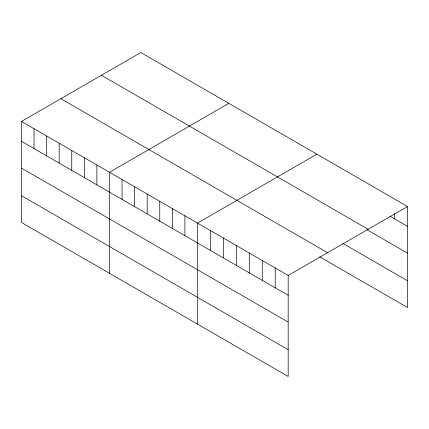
<?xml version="1.0" encoding="UTF-8"?>
<svg xmlns="http://www.w3.org/2000/svg" width="429" height="429" viewBox="0 0 429 429"><rect width="100%" height="100%" fill="white"/><g stroke="black" fill="none" stroke-linecap="round" stroke-linejoin="round"><path stroke-width="0.64" d="M21.45 121.45L288.175 275.445L288.175 376.469L21.45 222.479L21.45 121.45L140.825 52.531L407.55 206.521L407.55 307.55L319.68 256.821M228.845 103.346L109.47 172.265L109.47 273.294M316.865 154.167L197.49 223.085L197.49 324.115M288.175 275.445L407.55 206.521M390.09 216.302L407.55 226.383M101.432 75.273L368.157 229.268M366.993 229.756L407.55 253.169M342.771 243.366L407.55 280.764M60.843 98.708L327.568 252.697M21.45 141.313L288.175 295.308M21.45 168.098L288.175 322.088M21.45 195.694L288.175 349.683M394.594 213.61L394.594 218.908M275.22 267.964L275.22 287.827M262.264 260.483L262.264 280.346M249.308 253.003L249.308 272.865M236.358 245.522L236.358 265.385M223.402 238.047L223.402 257.904M210.446 230.566L210.446 250.429M184.915 215.825L184.915 235.687M172.34 208.564L172.34 228.426M159.765 201.308L159.765 221.171M147.19 194.047L147.19 213.91M134.62 186.787L134.62 206.649M122.045 179.526L122.045 199.388M96.895 165.009L96.895 184.872M84.32 157.749L84.32 177.611M71.745 150.488L71.745 170.351M59.175 143.227L59.175 163.09M46.6 135.972L46.6 155.829M34.025 128.711L34.025 148.573"/></g></svg>
